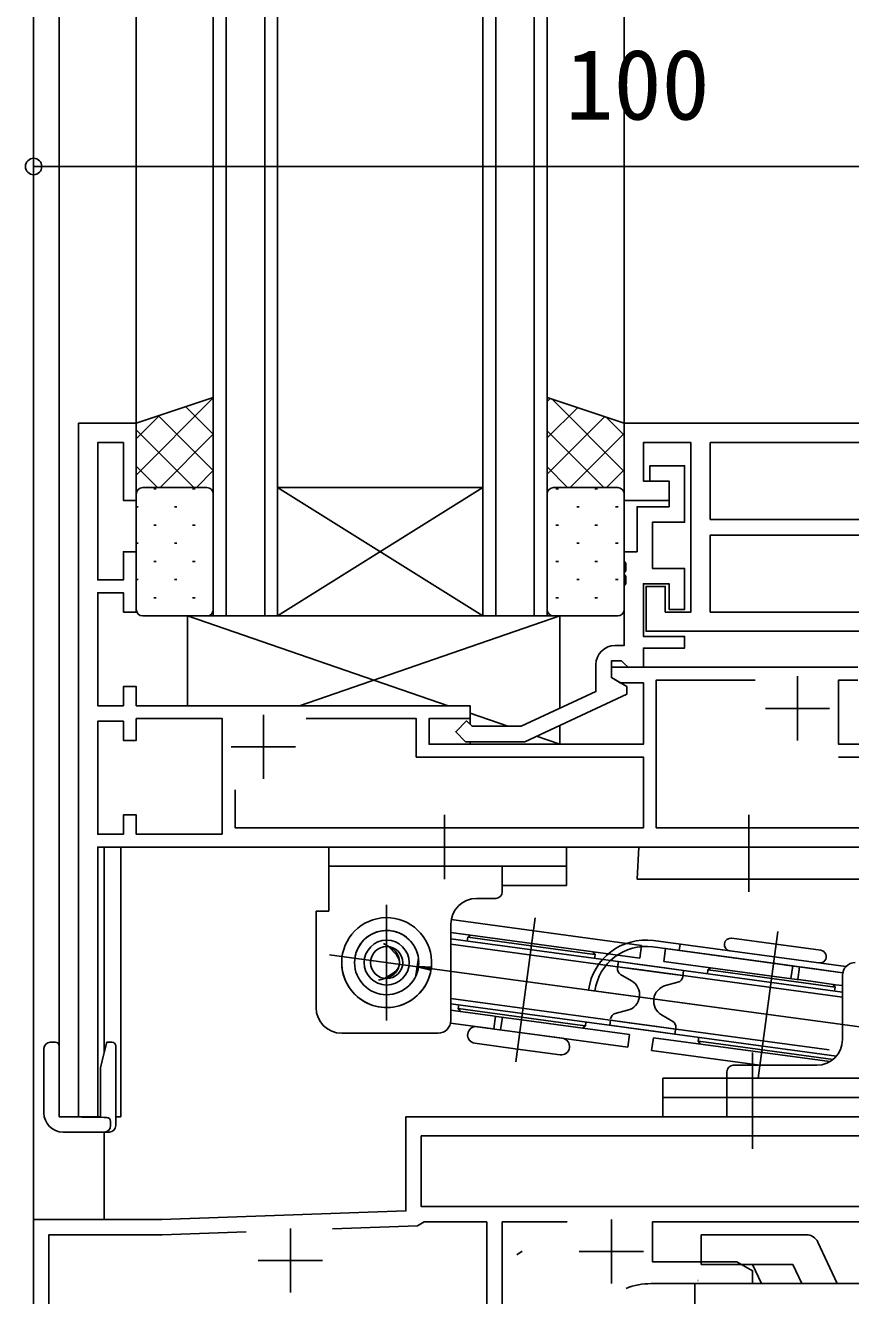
# Model space of a CAD drawing. Units: millimetres, scale not verified. Extents: x -437 to 438, y -344 to 341.
# Drawn here: x -353.1 to -288.8, y -225.2 to -126.3 of the extents above; entities that cross this region are included whole.
import ezdxf
from ezdxf.enums import TextEntityAlignment as Align

# ---------------------------------------------------------------- set-up
doc = ezdxf.new("R2010")
doc.units = ezdxf.units.MM
doc.header["$LTSCALE"] = 2
for name, color, linetype in [('0-2_YKK_11', 7, 'Continuous'), ('0-3_YKK_12', 2, 'Continuous'), ('0-4_YKK_13', 4, 'Continuous'), ('0-5_YKK_D', 6, 'Continuous'), ('0-7_YSS_K', 3, 'Continuous')]:
    doc.layers.add(name, color=color, linetype=linetype)
doc.styles.add('ＭＳ ゴシック', font='')
doc.styles.get('ＭＳ ゴシック').set_extended_font_data('MS Gothic')

msp = doc.modelspace()

# ---------------------------------------------------------------- linework, layer by layer
at = {"layer": '0-2_YKK_11'}
for p, q in [((-292.96, -177), (-292.96, -182)), ((-334.56, -180), (-334.56, -185)), ((-295.46, -179.5), (-290.46, -179.5)), ((-337.06, -182.5), (-332.06, -182.5)), ((-296.76, -187.8), (-296.76, -193.8)), ((-307.46, -219.3), (-307.46, -224.3)), ((-332.46, -220), (-332.46, -225)), ((-334.96, -222.5), (-329.96, -222.5)), ((-309.96, -221.8), (-304.96, -221.8))]:
    msp.add_line(p, q, dxfattribs=at)
for points in [[(-284.66, -190.3), (-347.46, -190.3), (-347.46, -211.3), (-348.96, -211.3), (-348.96, -157.3), (-344.46, -157.3), (-344.46, -163.3), (-345.46, -163.3), (-345.46, -158.8), (-347.46, -158.8), (-347.46, -169.5), (-345.46, -169.5), (-345.46, -167.3), (-344.46, -167.3), (-344.46, -172), (-345.46, -172), (-345.46, -170.5), (-347.46, -170.5), (-347.46, -179.3), (-345.46, -179.3), (-345.46, -177.8), (-344.46, -177.8), (-344.46, -179.3), (-318.46, -179.3), (-318.46, -180.3), (-321.66, -180.3), (-321.66, -182.3), (-304.96, -182.3), (-304.96, -177.5), (-306.768, -177.5), (-307.46, -177.1), (-307.46, -176.3), (-288.26, -176.3)], [(-314.211, -182.1), (-306.26, -178.393), (-306.26, -177.793), (-307.46, -177.1), (-307.46, -175.8), (-306.66, -175.8), (-306.46, -176), (-306.16, -176.3), (-304.96, -176.3), (-304.96, -174.8), (-301.76, -174.8), (-301.76, -173.9), (-304.96, -173.9), (-304.96, -169.8), (-302.96, -169.8), (-302.96, -171.8), (-301.76, -171.8), (-301.76, -168.6), (-304.26, -168.6), (-304.26, -165), (-301.76, -165), (-301.76, -160.6), (-304.46, -160.6), (-304.46, -161.8), (-302.96, -161.8), (-302.96, -163.8), (-305.46, -163.8), (-305.46, -167.3), (-306.46, -167.3), (-306.46, -168.042), (-306.34, -168.225), (-306.34, -168.775), (-306.46, -168.958), (-306.46, -169.042), (-306.34, -169.225), (-306.34, -169.775), (-306.46, -169.958), (-306.46, -174.6), (-307.16, -174.6)], [(-308.66, -176.1), (-308.66, -178.188), (-314.477, -180.9), (-318.312, -180.9), (-318.736, -180.476), (-319.585, -181.324), (-318.809, -182.1), (-314.211, -182.1)], [(-296.247, -177.3), (-303.96, -177.3), (-303.96, -188.8), (-284.46, -188.8), (-284.46, -183.3), (-289.76, -183.3)], [(-288.26, -177.3), (-289.76, -177.3), (-289.76, -182.3), (-284.46, -182.3)], [(-336.76, -185.836), (-336.76, -188.8), (-304.96, -188.8), (-304.96, -183.3), (-322.66, -183.3), (-322.66, -180.3), (-331.224, -180.3)], [(-284.987, -190.3), (-304.829, -190.3), (-305.329, -190.3), (-305.46, -192.8), (-304.96, -192.8), (-287.26, -192.8), (-287.173, -193.8), (-283.96, -193.8)], [(-352.46, -231.3), (-352.46, -219.3), (-342.46, -219.3), (-323.46, -218.637), (-323.46, -211.3), (-276.86, -211.3)], [(-335.915, -220.272), (-342.44, -220.5), (-351.26, -220.5), (-351.26, -230.1), (-317.16, -230.1), (-317.16, -219.5), (-322.038, -219.5), (-322.299, -219.653), (-322.55, -219.805), (-329.17, -220.037)], [(-310.907, -219.5), (-315.96, -219.5), (-315.96, -230.1), (-312.46, -230.1)], [(-279.96, -219.5), (-304.26, -219.5), (-304.26, -222.6), (-297.673, -222.6), (-296.46, -223.3), (-296.46, -224.3), (-304.362, -224.3)]]:
    msp.add_lwpolyline(points, dxfattribs=at)
for points in [[(-283.46, -157.3), (-306.46, -157.3), (-306.46, -163.3), (-302.96, -163.3), (-302.96, -161.8), (-304.96, -161.8), (-304.96, -158.8), (-301.26, -158.8), (-301.26, -172), (-303.26, -172), (-303.26, -170), (-304.76, -170), (-304.76, -173.5), (-284.96, -173.5), (-284.96, -177.9), (-286.56, -177.9), (-286.56, -182), (-285.413, -182), (-284.751, -180.852), (-285.36, -180.5), (-285.36, -179.1), (-283.46, -179.1)], [(-299.76, -164.8), (-284.96, -164.8), (-284.96, -158.8), (-299.76, -158.8)], [(-284.96, -166), (-299.76, -166), (-299.76, -172), (-284.96, -172)], [(-337.76, -189.3), (-337.76, -180.3), (-344.46, -180.3), (-344.46, -182), (-345.46, -182), (-345.46, -180.5), (-347.46, -180.5), (-347.46, -189.3), (-345.46, -189.3), (-345.46, -187.8), (-344.46, -187.8), (-344.46, -189.3)], [(-279.66, -212.8), (-322.26, -212.8), (-322.26, -218.3), (-279.66, -218.3)]]:
    msp.add_lwpolyline(points, close=True, dxfattribs=at)
for centre, radius, start, end in [((-307.16, -176.1), 1.5, 90.00001, 179.99999), ((-304.362, -229.5), 5.2, 90.00002, 111.91926)]:
    msp.add_arc(centre, radius, start, end, dxfattribs=at)
at = {"layer": '0-3_YKK_12'}
for p, q in [((-352.46, -219.571), (-352.46, -36.088)), ((-350.46, -211.3), (-350.46, -36.088)), ((-344.46, -36.088), (-344.46, -157.3)), ((-338.46, -36.088), (-338.46, -172.3)), ((-337.46, -36.088), (-337.46, -172.3)), ((-334.46, -36.088), (-334.46, -172.3)), ((-333.46, -36.088), (-333.46, -172.3)), ((-317.46, -36.088), (-317.46, -172.3)), ((-316.46, -36.088), (-316.46, -172.3)), ((-313.46, -36.088), (-313.46, -172.3)), ((-312.46, -36.088), (-312.46, -172.3)), ((-306.46, -157.3), (-306.46, -36.088)), ((-344.96, -157.3), (-344.46, -157.3)), ((-333.46, -162.3), (-317.46, -162.3)), ((-333.46, -162.3), (-317.46, -172.3)), ((-333.46, -172.3), (-317.46, -162.3)), ((-338.46, -172.3), (-312.46, -172.3)), ((-346.96, -190.3), (-346.96, -206.3)), ((-345.66, -211.3), (-345.66, -190.3)), ((-350.46, -211.3), (-348.66, -211.3)), ((-347.26, -211.3), (-347.76, -211.3)), ((-345.66, -211.3), (-346.06, -211.3)), ((-346.96, -212.5), (-346.96, -219.3))]:
    msp.add_line(p, q, dxfattribs=at)
msp.add_lwpolyline([(-348.66, -157.3), (-348.96, -157.3), (-348.96, -157.6)], dxfattribs=at)
at = {"layer": '0-4_YKK_13'}
for p, q in [((-338.46, -155.329), (-338.483, -155.307)), ((-312.46, -155.3), (-306.46, -157.3)), ((-344.46, -161.329), (-338.46, -155.329)), ((-338.46, -158.158), (-340.604, -156.014)), ((-312.46, -155.614), (-312.225, -155.378)), ((-312.46, -155.614), (-312.225, -155.378)), ((-312.46, -158.442), (-310.104, -156.086)), ((-312.46, -158.442), (-310.104, -156.086)), ((-306.46, -161.045), (-312.078, -155.427)), ((-306.46, -161.045), (-312.078, -155.427)), ((-344.46, -158.501), (-342.659, -156.699)), ((-338.46, -160.986), (-342.725, -156.722)), ((-312.46, -161.271), (-307.983, -156.793)), ((-312.46, -161.271), (-307.983, -156.793)), ((-306.46, -158.217), (-307.836, -156.842)), ((-306.46, -158.217), (-307.836, -156.842)), ((-339.975, -162.3), (-344.46, -157.815)), ((-342.603, -162.3), (-338.46, -158.158)), ((-308.034, -162.3), (-312.46, -157.874)), ((-308.034, -162.3), (-312.46, -157.874)), ((-310.661, -162.3), (-306.46, -158.099)), ((-310.661, -162.3), (-306.46, -158.099)), ((-342.804, -162.3), (-344.46, -160.643)), ((-339.774, -162.3), (-338.46, -160.986)), ((-310.863, -162.3), (-312.46, -160.702)), ((-310.863, -162.3), (-312.46, -160.702)), ((-307.833, -162.3), (-306.46, -160.927)), ((-307.833, -162.3), (-306.46, -160.927)), ((-344.46, -171.8), (-344.46, -162.8)), ((-343.96, -162.3), (-338.96, -162.3)), ((-343.105, -162.395), (-342.905, -162.395)), ((-340.075, -162.395), (-339.875, -162.395)), ((-338.46, -162.8), (-338.46, -171.8)), ((-312.46, -162.8), (-312.46, -171.8)), ((-306.96, -162.3), (-311.96, -162.3)), ((-311.775, -162.395), (-311.575, -162.395)), ((-308.745, -162.395), (-308.545, -162.395)), ((-306.46, -171.8), (-306.46, -162.8)), ((-344.46, -163.81), (-344.32, -163.81)), ((-341.49, -163.81), (-341.29, -163.81)), ((-310.16, -163.81), (-309.96, -163.81)), ((-307.13, -163.81), (-306.93, -163.81)), ((-343.105, -165.225), (-342.905, -165.225)), ((-340.075, -165.225), (-339.875, -165.225)), ((-311.775, -165.225), (-311.575, -165.225)), ((-308.745, -165.225), (-308.545, -165.225)), ((-344.46, -166.64), (-344.32, -166.64)), ((-341.49, -166.64), (-341.29, -166.64)), ((-310.16, -166.64), (-309.96, -166.64)), ((-307.13, -166.64), (-306.93, -166.64)), ((-343.105, -168.055), (-342.905, -168.055)), ((-340.075, -168.055), (-339.875, -168.055)), ((-311.775, -168.055), (-311.575, -168.055)), ((-308.745, -168.055), (-308.545, -168.055)), ((-344.46, -169.47), (-344.32, -169.47)), ((-341.49, -169.47), (-341.29, -169.47)), ((-310.16, -169.47), (-309.96, -169.47)), ((-307.13, -169.47), (-306.93, -169.47)), ((-343.105, -170.885), (-342.905, -170.885)), ((-340.075, -170.885), (-339.875, -170.885)), ((-311.775, -170.885), (-311.575, -170.885)), ((-308.745, -170.885), (-308.545, -170.885)), ((-338.96, -172.3), (-343.96, -172.3)), ((-320.16, -179.3), (-340.46, -172.3)), ((-311.96, -172.3), (-306.96, -172.3)), ((-315.52, -180.9), (-318.46, -179.886)), ((-311.46, -180.818), (-311.46, -182.3)), ((-320.46, -192.8), (-320.46, -187.8)), ((-329.46, -191.8), (-329.46, -190.3)), ((-327.46, -190.3), (-329.46, -190.3)), ((-312.96, -190.3), (-329.46, -190.3)), ((-310.96, -190.3), (-312.96, -190.3)), ((-310.96, -191.8), (-310.96, -190.3)), ((-329.46, -195.3), (-329.46, -191.011)), ((-329.46, -191.8), (-329.46, -192.1)), ((-327.46, -191.8), (-329.46, -191.8)), ((-310.96, -191.8), (-329.46, -191.8)), ((-315.96, -191.8), (-315.96, -192.1)), ((-310.96, -191.8), (-312.96, -191.8)), ((-310.96, -191.8), (-310.96, -192.1)), ((-315.96, -192.1), (-315.96, -193.8)), ((-310.96, -192.4), (-310.96, -192.1)), ((-310.96, -192.4), (-310.96, -193.3)), ((-310.96, -193.3), (-315.96, -193.3)), ((-324.96, -203.8), (-324.96, -194.8)), ((-317.96, -194.3), (-316.46, -194.3)), ((-330.46, -195.3), (-330.46, -202.8)), ((-330.46, -195.3), (-329.46, -195.3)), ((-314.908, -207.023), (-313.388, -195.826)), ((-319.96, -196.3), (-319.96, -203.8)), ((-319.929, -195.947), (-305.1, -197.96)), ((-325.207, -197.82), (-324.579, -198.186)), ((-305.234, -198.951), (-319.96, -196.951)), ((-319.96, -197.456), (-303.289, -199.72)), ((-318.679, -197.63), (-318.638, -197.333)), ((-318.413, -197.162), (-318.638, -197.333)), ((-318.638, -197.333), (-309.336, -198.596)), ((-289.19, -199.616), (-304.168, -197.582)), ((-294.486, -196.879), (-296.036, -208.291)), ((-329.42, -198.694), (-300.4, -202.635)), ((-324.195, -198.708), (-324.782, -198.063)), ((-319.96, -197.862), (-303.343, -200.119)), ((-309.336, -198.596), (-308.729, -198.679)), ((-308.9, -198.453), (-308.729, -198.679)), ((-308.729, -198.679), (-308.77, -198.976)), ((-305.1, -197.96), (-305.234, -198.951)), ((-289.438, -200.087), (-304.236, -198.078)), ((-303.379, -199.203), (-303.245, -198.212)), ((-294.822, -199.356), (-303.245, -198.212)), ((-302.171, -198.358), (-302.104, -197.863)), ((-322.488, -198.929), (-322.677, -200.317)), ((-322.498, -199.004), (-322.478, -199.006)), ((-322.487, -199.661), (-321.509, -199.882)), ((-322.48, -199.612), (-321.479, -199.659)), ((-306.915, -199.228), (-306.982, -199.725)), ((-306.969, -199.626), (-306.915, -199.228)), ((-305.513, -199.824), (-306.969, -199.626)), ((-305.459, -199.425), (-306.915, -199.228)), ((-289.46, -201.598), (-305.459, -199.425)), ((-294.957, -200.347), (-303.379, -199.203)), ((-303.289, -199.72), (-301.833, -199.918)), ((-299.713, -199.701), (-299.938, -199.872)), ((-294.822, -199.356), (-298.142, -198.905)), ((-294.822, -199.356), (-293.834, -199.49)), ((-291.503, -199.807), (-294.822, -199.356)), ((-292.865, -199.622), (-293.834, -199.49)), ((-293.337, -199.558), (-293.472, -200.549)), ((-292.813, -199.629), (-292.947, -200.62)), ((-292.865, -199.622), (-292.567, -199.662)), ((-291.598, -199.794), (-292.567, -199.662)), ((-291.598, -199.794), (-289.438, -200.087)), ((-325.593, -200.66), (-324.89, -200.475)), ((-324.381, -200.074), (-325.118, -200.54)), ((-322.646, -200.245), (-322.666, -200.242)), ((-319.96, -201.3), (-319.96, -200.8)), ((-306.739, -200.225), (-305.879, -200.726)), ((-289.46, -202.004), (-305.513, -199.824)), ((-303.343, -200.119), (-301.887, -200.316)), ((-301.833, -199.918), (-301.901, -200.415)), ((-299.979, -200.17), (-299.938, -199.872)), ((-299.332, -199.955), (-299.938, -199.872)), ((-290.029, -201.218), (-299.332, -199.955)), ((-294.957, -200.347), (-293.969, -200.481)), ((-293, -200.613), (-293.969, -200.481)), ((-293, -200.613), (-292.701, -200.653)), ((-289.46, -200.3), (-289.46, -200.8)), ((-289.46, -205.3), (-289.46, -200.8)), ((-309.233, -201.436), (-308.738, -201.503)), ((-280.001, -205.406), (-309.021, -201.465)), ((-302.269, -200.832), (-303.231, -201.085)), ((-290.2, -200.993), (-290.029, -201.218)), ((-290.069, -201.515), (-290.029, -201.218)), ((-319.96, -202.096), (-303.908, -204.276)), ((-319.96, -202.502), (-303.962, -204.675)), ((-319.351, -202.585), (-319.392, -202.882)), ((-319.392, -202.882), (-310.089, -204.145)), ((-319.221, -203.107), (-319.392, -202.882)), ((-316.421, -203.487), (-316.72, -203.447)), ((-316.608, -204.471), (-316.474, -203.48)), ((-316.421, -203.487), (-315.452, -203.619)), ((-316.084, -204.542), (-315.949, -203.551)), ((-314.464, -203.753), (-315.452, -203.619)), ((-314.464, -203.753), (-306.042, -204.897)), ((-307.152, -203.268), (-306.19, -203.015)), ((-302.682, -203.875), (-303.542, -203.374)), ((-317.823, -204.306), (-319.983, -204.013)), ((-317.918, -204.293), (-314.599, -204.744)), ((-317.823, -204.306), (-316.854, -204.438)), ((-316.556, -204.478), (-316.854, -204.438)), ((-316.556, -204.478), (-315.587, -204.61)), ((-314.599, -204.744), (-315.587, -204.61)), ((-314.599, -204.744), (-306.176, -205.888)), ((-314.599, -204.744), (-311.279, -205.195)), ((-310.089, -204.145), (-309.483, -204.228)), ((-309.708, -204.399), (-309.483, -204.228)), ((-309.442, -203.93), (-309.483, -204.228)), ((-307.588, -204.182), (-307.534, -203.784)), ((-306.132, -204.38), (-307.588, -204.182)), ((-306.078, -203.981), (-307.534, -203.784)), ((-289.924, -206.581), (-306.132, -204.38)), ((-290.487, -206.099), (-306.078, -203.981)), ((-303.962, -204.675), (-302.506, -204.872)), ((-303.908, -204.276), (-302.452, -204.474)), ((-302.439, -204.375), (-302.506, -204.872)), ((-350.76, -205.5), (-351.16, -205.5)), ((-320.96, -204.8), (-328.46, -204.8)), ((-318.093, -205.581), (-314.774, -206.032)), ((-306.042, -204.897), (-306.176, -205.888)), ((-304.321, -206.14), (-304.187, -205.149)), ((-304.187, -205.149), (-290.434, -207.016)), ((-300.651, -205.124), (-300.692, -205.421)), ((-300.085, -205.504), (-300.692, -205.421)), ((-300.52, -205.647), (-300.692, -205.421)), ((-290.193, -206.847), (-300.085, -205.504)), ((-351.66, -206), (-351.66, -211)), ((-347.26, -207.5), (-347.01, -206.5)), ((-346.06, -206.5), (-346.06, -205.8)), ((-346.06, -212), (-346.06, -206.5)), ((-314.774, -206.032), (-311.454, -206.483)), ((-295.899, -207.283), (-304.321, -206.14)), ((-296.46, -206.3), (-296.46, -213.8)), ((-347.26, -207.5), (-347.26, -211.356)), ((-297.96, -207.3), (-291.46, -207.3)), ((-303.46, -209.8), (-303.46, -208.3)), ((-303.46, -208.3), (-298.46, -208.3)), ((-303.46, -208.3), (-279.96, -208.3)), ((-298.46, -208.3), (-298.46, -207.8)), ((-298.46, -211.3), (-298.46, -208.3)), ((-303.46, -209.2), (-303.46, -209.5)), ((-303.46, -209.8), (-303.46, -209.5)), ((-303.46, -209.8), (-303.46, -211.3)), ((-303.46, -209.8), (-279.96, -209.8)), ((-346.955, -211.361), (-350.46, -211.3)), ((-346.955, -211.361), (-346.755, -211.365)), ((-346.46, -212), (-346.46, -211.665)), ((-303.46, -211.3), (-301.46, -211.3)), ((-301.46, -211.3), (-284.46, -211.3)), ((-289.599, -211.3), (-279.96, -211.3)), ((-350.16, -212.5), (-346.96, -212.5)), ((-346.96, -212.5), (-346.56, -212.5)), ((-300.46, -220.5), (-292.277, -220.5)), ((-300.46, -222.8), (-300.46, -220.5)), ((-291.37, -221.077), (-289.867, -224.3)), ((-300.46, -222.8), (-293.325, -222.8)), ((-295.761, -224.3), (-296.46, -222.8)), ((-292.626, -224.3), (-293.325, -222.8)), ((-300.96, -224.3), (-266.685, -224.3)), ((-300.96, -226.6), (-300.96, -224.3))]:
    msp.add_line(p, q, dxfattribs=at)
for points in [[(-338.46, -162.8), (-338.46, -155.3), (-344.46, -157.3)], [(-312.46, -162.8), (-312.46, -155.3), (-306.46, -157.3)], [(-311.46, -172.3), (-340.46, -172.3), (-340.46, -179.3), (-318.46, -179.3), (-318.46, -180.751)], [(-311.46, -179.494), (-311.46, -172.3), (-331.76, -179.3)], [(-318.46, -182.1), (-318.46, -182.3), (-311.46, -182.3), (-313.288, -181.67)], [(-291.152, -198.341), (-294.62, -197.87), (-298.088, -197.399)], [(-289.46, -201.093), (-290.002, -201.02), (-291.732, -200.785), (-292.701, -200.653)], [(-319.96, -203.007), (-319.419, -203.08), (-317.689, -203.315), (-316.72, -203.447)], [(-346.36, -205.5), (-346.76, -205.5), (-347.01, -206.5)], [(-350.46, -211.3), (-350.46, -206), (-350.46, -205.8)]]:
    msp.add_lwpolyline(points, dxfattribs=at)
for radius in [1.75, 1.25]:
    msp.add_circle((-324.96, -199.3), radius, dxfattribs=at)
for centre, radius, start, end in [((-343.96, -162.8), 0.5, 90, 180), ((-338.96, -162.8), 0.5, 0, 90), ((-311.96, -162.8), 0.5, 90, 180), ((-306.96, -162.8), 0.5, 0, 90), ((-343.96, -171.8), 0.5, 180, 270), ((-338.96, -171.8), 0.5, 270, 0), ((-311.96, -171.8), 0.5, 180, 270), ((-306.96, -171.8), 0.5, 270, 0), ((-316.46, -193.8), 0.5, 270, 0), ((-317.96, -196.3), 2, 90, 180), ((-324.96, -199.3), 3.5, 1.83938, 358.16062), ((-324.96, -199.3), 2.5, 0.57297, 359.42703), ((-324.96, -199.3), 2.5, 16.2602, 180), ((-304.774, -202.041), 4.5, 82.2664, 172.2664), ((-298.156, -197.894), 0.5, 82.2664, 262.2664), ((-325.208, -199.266), 1.25, 284.7664, 59.7664), ((-324.861, -199.313), 0.9, 302.2664, 42.2664), ((-304.774, -202.041), 4, 82.2664, 172.2664), ((-291.219, -198.836), 0.5, 262.2664, 82.2664), ((-324.96, -199.3), 3.5, 180, 1.83938), ((-306.487, -199.793), 0.5, 172.2664, 239.7664), ((-288.46, -200.3), 1, 90, 180), ((-306.508, -201.806), 1.25, 284.7664, 59.7664), ((-302.396, -200.348), 0.5, 284.7664, 352.2664), ((-302.913, -202.294), 1.25, 104.7664, 239.7664), ((-328.46, -202.8), 2, 180, 270), ((-307.025, -203.752), 0.5, 104.7664, 172.2664), ((-320.96, -203.8), 1, 270, 0), ((-318.006, -204.937), 0.65, 82.2664, 172.2664), ((-302.934, -204.307), 0.5, 352.2664, 59.7664), ((-351.16, -206), 0.5, 90, 180), ((-350.76, -205.8), 0.3, 0, 90), ((-346.36, -205.8), 0.3, 0, 90), ((-318.006, -204.937), 0.65, 172.2664, 262.2664), ((-311.367, -205.839), 0.65, 352.2664, 82.2664), ((-291.46, -205.3), 2, 270, 0), ((-311.367, -205.839), 0.65, 262.2664, 352.2664), ((-297.96, -207.8), 0.5, 90, 180), ((-350.16, -211), 1.5, 180, 270), ((-346.76, -211.665), 0.3, 0, 89), ((-346.96, -212), 0.5, 270, 0), ((-346.56, -212), 0.5, 270, 0), ((-292.277, -221.5), 1, 24.99483, 90)]:
    msp.add_arc(centre, radius, start, end, dxfattribs=at)
at = {"layer": '0-5_YKK_D'}
for p, q in [((-352.46, -154.3), (-352.46, -136.3)), ((-352.46, -137.3), (-252.46, -137.3))]:
    msp.add_line(p, q, dxfattribs=at)
msp.add_circle((-352.46, -137.3), 0.637, dxfattribs=at)
at = {"layer": '0-7_YSS_K'}
for p, q in [((-314.834, -222.05), (-314.417, -221.774)), ((-300.736, -224.07), (-300.689, -224.053))]:
    msp.add_line(p, q, dxfattribs=at)

# ---------------------------------------------------------------- texts
at = {"layer": '0-5_YKK_D', "style": 'ＭＳ ゴシック'}
msp.add_text('100', height=5.499, dxfattribs=at).set_placement((-311.026, -135.3), align=Align.BOTTOM_LEFT)

doc.saveas('drawing.dxf')
